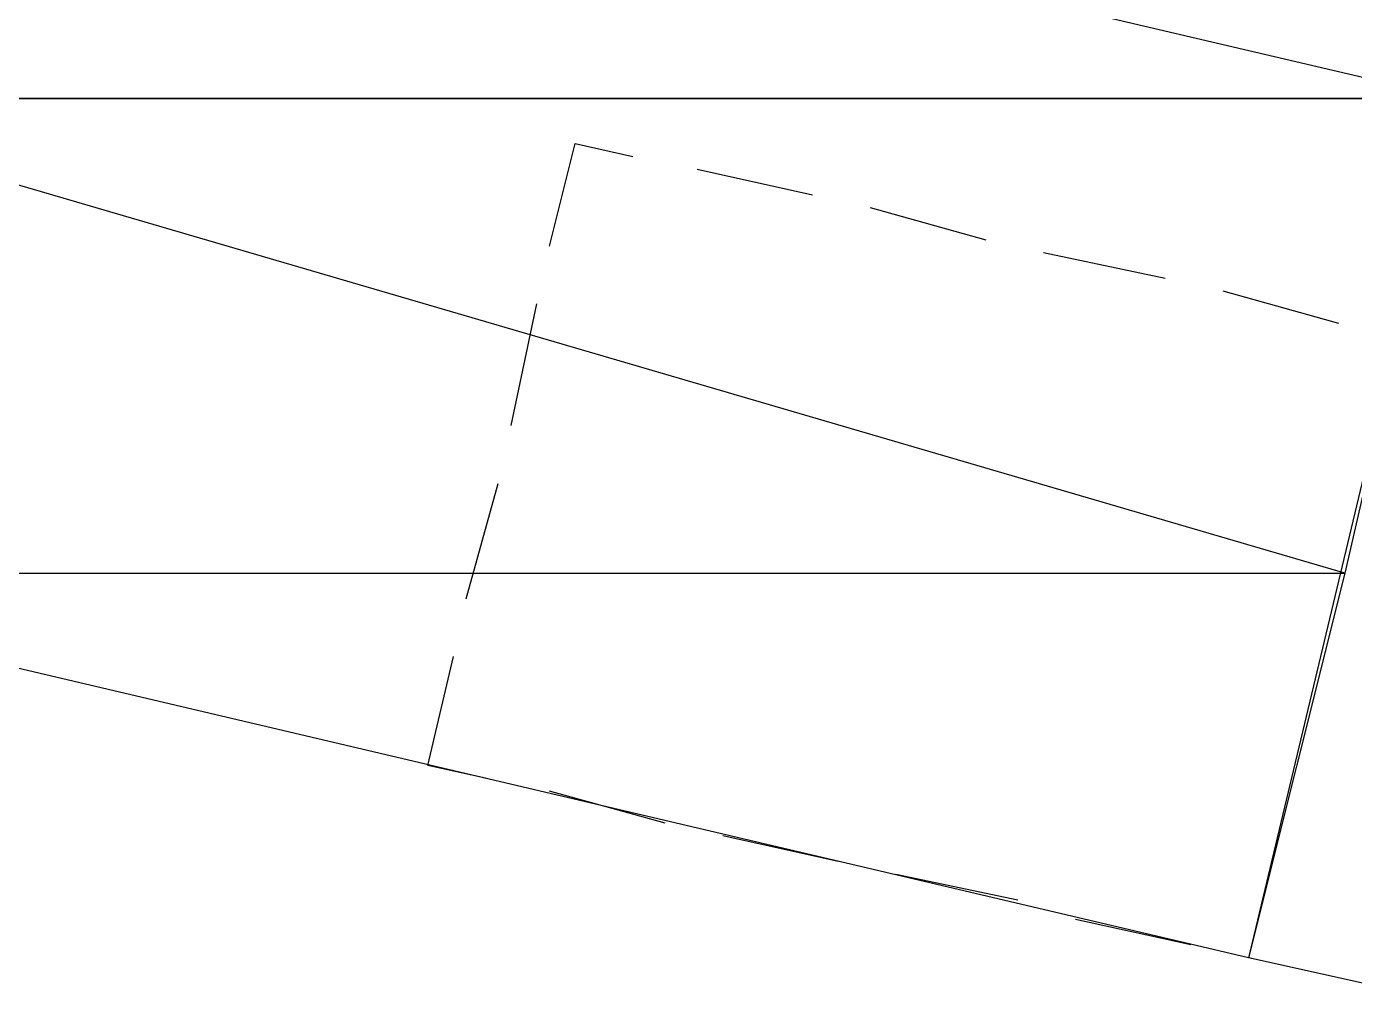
# Model space of a CAD drawing. Header units: feet. Extents: x -84 to 198, y -22 to 181.
# Drawn here: x 91.046 to 93.807, y 27.351 to 29.341 of the extents above; entities that cross this region are included whole.
import ezdxf

# ---------------------------------------------------------------- set-up
doc = ezdxf.new("R2010")
doc.units = ezdxf.units.FT
doc.layers.add('A-LINEA', color=7, linetype='CONTINUOUS')
doc.layers.add('A-MURO-CONCRETO', color=8, linetype='CONTINUOUS')

msp = doc.modelspace()

# ---------------------------------------------------------------- linework, layer by layer
at = {"layer": 'A-LINEA'}
for p, q in [((92.44, 29.0444), (92.68, 28.9911)), ((92.8, 28.9644), (93.04, 28.8978)), ((93.16, 28.8711), (93.4133, 28.8178)), ((93.5333, 28.7911), (93.7733, 28.7244)), ((92.0533, 28.5111), (92.1067, 28.7644)), ((91.96, 28.1511), (92.0267, 28.3911)), ((92.3733, 27.6844), (92.1333, 27.7511)), ((92.7333, 27.6044), (92.4933, 27.6578)), ((93.1067, 27.5244), (92.8533, 27.5778)), ((93.4667, 27.4311), (93.2267, 27.4844)), ((93.8267, 27.3511), (93.5867, 27.4044))]:
    msp.add_line(p, q, dxfattribs=at)
for points in [[(94.0133, 29.1911), (93.5867, 27.4044), (90.1867, 28.2044), (90.6, 29.9911), (94.0133, 29.1911)], [(92.1333, 28.8844), (92.1867, 29.0978), (92.3067, 29.0711)], [(92, 27.7778), (91.88, 27.8044), (91.9333, 28.0311)]]:
    msp.add_lwpolyline(points, dxfattribs=at)
at = {"layer": 'A-MURO-CONCRETO'}
for points in [[(90.6, 29.9911), (94.0133, 29.1911), (90.4133, 29.1911), (90.6, 29.9911), (90.6, 29.9911)], [(90.4133, 29.1911), (90.1867, 28.2044), (93.7867, 28.2044), (90.4133, 29.1911)], [(90.4133, 29.1911), (94.0133, 29.1911), (93.7867, 28.2044), (90.4133, 29.1911), (90.4133, 29.1911)], [(90.1867, 28.2044), (93.7867, 28.2044), (93.5867, 27.4044), (90.1867, 28.2044), (90.1867, 28.2044)]]:
    msp.add_lwpolyline(points, dxfattribs=at)

doc.saveas('drawing.dxf')
